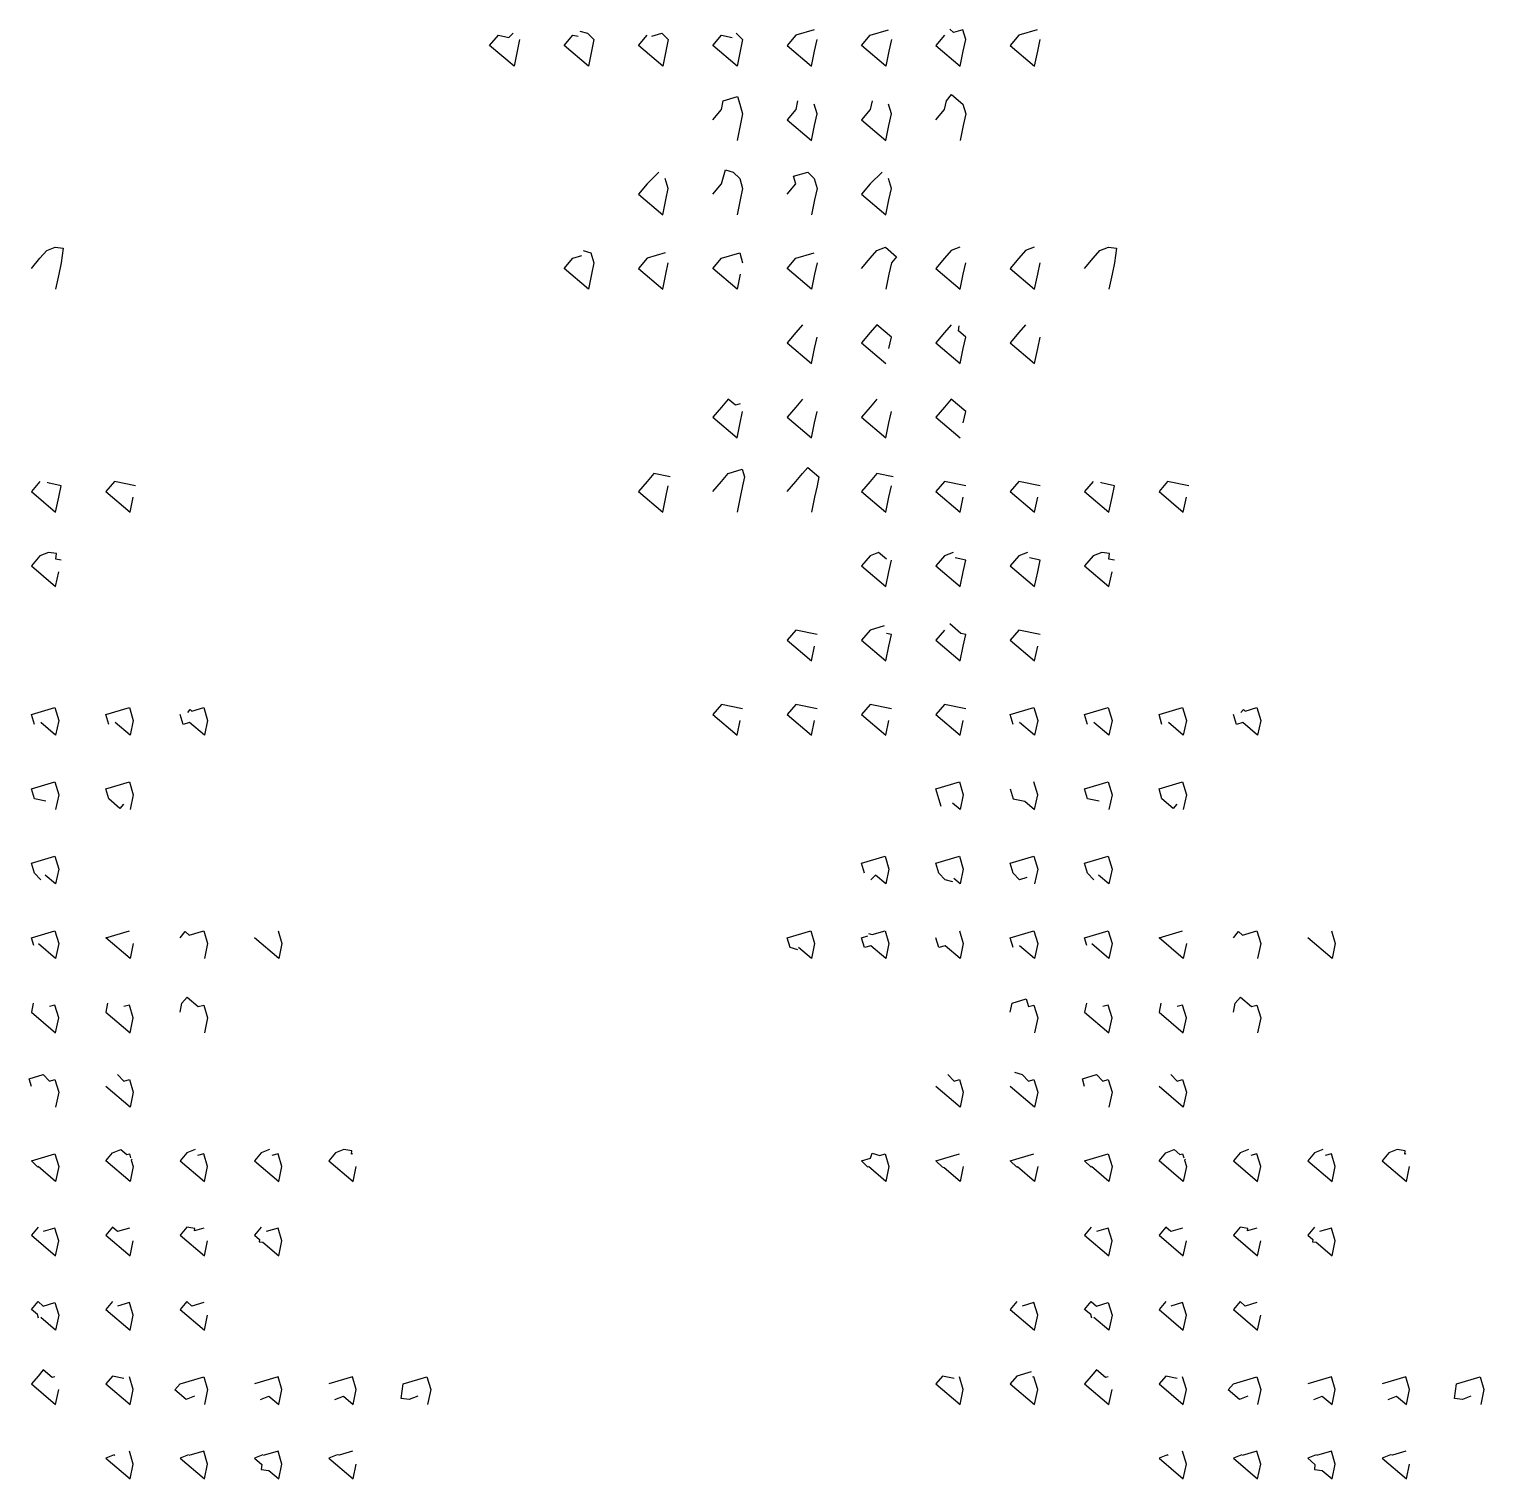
# Model space of a CAD drawing. Header units: inches. Extents: x -12292079.407 to -12292079.373, y 116895049.277 to 116895049.734.
# Drawn here: x -12292079.38782 to -12292079.37415, y 116895049.60704 to 116895049.62066 of the extents above; entities that cross this region are included whole.
import ezdxf

# ---------------------------------------------------------------- set-up
doc = ezdxf.new("R2010")
doc.units = ezdxf.units.IN
doc.header["$MEASUREMENT"] = 0

msp = doc.modelspace()

# ---------------------------------------------------------------- linework, layer by layer
for points in [[(-12292079.382647, 116895049.620645), (-12292079.382575, 116895049.620624), (-12292079.382515, 116895049.620564), (-12292079.382538, 116895049.620456), (-12292079.382567, 116895049.620316), (-12292079.382796, 116895049.62051), (-12292079.382714, 116895049.620606), (-12292079.382662, 116895049.620595)], [(-12292079.379219, 116895049.620606), (-12292079.379301, 116895049.62051), (-12292079.379072, 116895049.620316), (-12292079.379043, 116895049.620456), (-12292079.37902, 116895049.620564), (-12292079.379048, 116895049.620657), (-12292079.379134, 116895049.620631), (-12292079.379171, 116895049.620663)], [(-12292079.38197, 116895049.620596), (-12292079.381877, 116895049.620624), (-12292079.381816, 116895049.620564), (-12292079.381839, 116895049.620456), (-12292079.381868, 116895049.620316), (-12292079.382097, 116895049.62051), (-12292079.382015, 116895049.620606)], [(-12292079.381398, 116895049.619811), (-12292079.381316, 116895049.619907), (-12292079.381299, 116895049.61999), (-12292079.381166, 116895049.62003), (-12292079.381145, 116895049.619958), (-12292079.381117, 116895049.619865), (-12292079.38114, 116895049.619757), (-12292079.381169, 116895049.619617)], [(-12292079.379301, 116895049.619811), (-12292079.379219, 116895049.619907), (-12292079.379202, 116895049.61999), (-12292079.379153, 116895049.620048), (-12292079.379048, 116895049.619958), (-12292079.37902, 116895049.619865), (-12292079.379043, 116895049.619757), (-12292079.379072, 116895049.619617)], [(-12292079.381398, 116895049.619112), (-12292079.381316, 116895049.619208), (-12292079.381277, 116895049.619341), (-12292079.381205, 116895049.619319), (-12292079.381145, 116895049.619259), (-12292079.381117, 116895049.619166), (-12292079.38114, 116895049.619058), (-12292079.381169, 116895049.618918)], [(-12292079.380699, 116895049.619112), (-12292079.380617, 116895049.619208), (-12292079.380639, 116895049.61928), (-12292079.380506, 116895049.619319), (-12292079.380446, 116895049.619259), (-12292079.380418, 116895049.619166), (-12292079.380441, 116895049.619058), (-12292079.38047, 116895049.618918)], [(-12292079.387802, 116895049.618413), (-12292079.387721, 116895049.618509), (-12292079.387658, 116895049.618583), (-12292079.387578, 116895049.618614), (-12292079.387504, 116895049.618604), (-12292079.387521, 116895049.618467), (-12292079.387544, 116895049.618359), (-12292079.387574, 116895049.618219)], [(-12292079.38, 116895049.618413), (-12292079.379918, 116895049.618509), (-12292079.379856, 116895049.618583), (-12292079.379776, 116895049.618614), (-12292079.379671, 116895049.618524), (-12292079.379719, 116895049.618467), (-12292079.379742, 116895049.618359), (-12292079.379771, 116895049.618219)], [(-12292079.377903, 116895049.618413), (-12292079.377822, 116895049.618509), (-12292079.377759, 116895049.618583), (-12292079.377679, 116895049.618614), (-12292079.377605, 116895049.618604), (-12292079.377622, 116895049.618467), (-12292079.377645, 116895049.618359), (-12292079.377675, 116895049.618219)], [(-12292079.382615, 116895049.618581), (-12292079.382543, 116895049.61856), (-12292079.382515, 116895049.618467), (-12292079.382538, 116895049.618359), (-12292079.382567, 116895049.618219), (-12292079.382796, 116895049.618413), (-12292079.382714, 116895049.618509), (-12292079.382628, 116895049.618535)], [(-12292079.379157, 116895049.617884), (-12292079.379219, 116895049.61781), (-12292079.379301, 116895049.617714), (-12292079.379072, 116895049.61752), (-12292079.379043, 116895049.61766), (-12292079.37902, 116895049.617768), (-12292079.379088, 116895049.617826), (-12292079.379082, 116895049.617875)], [(-12292079.381139, 116895049.617141), (-12292079.381185, 116895049.617127), (-12292079.381253, 116895049.617185), (-12292079.381316, 116895049.617111), (-12292079.381398, 116895049.617015), (-12292079.381169, 116895049.616821), (-12292079.38114, 116895049.616961), (-12292079.381117, 116895049.617069)], [(-12292079.380699, 116895049.616316), (-12292079.380617, 116895049.616412), (-12292079.380554, 116895049.616486), (-12292079.380506, 116895049.616543), (-12292079.380401, 116895049.616454), (-12292079.380418, 116895049.61637), (-12292079.380441, 116895049.616262), (-12292079.38047, 116895049.616122)], [(-12292079.387721, 116895049.616412), (-12292079.387802, 116895049.616316), (-12292079.387574, 116895049.616122), (-12292079.387544, 116895049.616262), (-12292079.387521, 116895049.61637), (-12292079.387647, 116895049.616397), (-12292079.387646, 116895049.616403)], [(-12292079.386822, 116895049.61637), (-12292079.387022, 116895049.616412), (-12292079.387103, 116895049.616316), (-12292079.386875, 116895049.616122), (-12292079.386845, 116895049.616262)], [(-12292079.381398, 116895049.616316), (-12292079.381316, 116895049.616412), (-12292079.381253, 116895049.616486), (-12292079.381121, 116895049.616526), (-12292079.3811, 116895049.616454), (-12292079.381117, 116895049.61637), (-12292079.38114, 116895049.616262), (-12292079.381169, 116895049.616122)], [(-12292079.377822, 116895049.616412), (-12292079.377903, 116895049.616316), (-12292079.377675, 116895049.616122), (-12292079.377645, 116895049.616262), (-12292079.377622, 116895049.61637), (-12292079.377748, 116895049.616397), (-12292079.377747, 116895049.616403)], [(-12292079.387521, 116895049.615671), (-12292079.387573, 116895049.615682), (-12292079.387567, 116895049.615735), (-12292079.387641, 116895049.615744), (-12292079.387721, 116895049.615713), (-12292079.387802, 116895049.615617), (-12292079.387574, 116895049.615423), (-12292079.387544, 116895049.615563)], [(-12292079.379765, 116895049.615681), (-12292079.379839, 116895049.615744), (-12292079.379918, 116895049.615713), (-12292079.38, 116895049.615617), (-12292079.379771, 116895049.615423), (-12292079.379742, 116895049.615563), (-12292079.379719, 116895049.615671)], [(-12292079.377622, 116895049.615671), (-12292079.377674, 116895049.615682), (-12292079.377668, 116895049.615735), (-12292079.377742, 116895049.615744), (-12292079.377822, 116895049.615713), (-12292079.377903, 116895049.615617), (-12292079.377675, 116895049.615423), (-12292079.377645, 116895049.615563)], [(-12292079.379786, 116895049.615054), (-12292079.379918, 116895049.615014), (-12292079.38, 116895049.614919), (-12292079.379771, 116895049.614725), (-12292079.379742, 116895049.614864), (-12292079.379719, 116895049.614973), (-12292079.379765, 116895049.614982)], [(-12292079.379219, 116895049.615014), (-12292079.379301, 116895049.614919), (-12292079.379072, 116895049.614725), (-12292079.379043, 116895049.614864), (-12292079.37902, 116895049.614973), (-12292079.379066, 116895049.614982), (-12292079.379171, 116895049.615072)], [(-12292079.387774, 116895049.614127), (-12292079.387802, 116895049.61422), (-12292079.38758, 116895049.614286), (-12292079.387544, 116895049.614165), (-12292079.387574, 116895049.614026), (-12292079.387714, 116895049.614145)], [(-12292079.387075, 116895049.614127), (-12292079.387103, 116895049.61422), (-12292079.386881, 116895049.614286), (-12292079.386845, 116895049.614165), (-12292079.386875, 116895049.614026), (-12292079.387015, 116895049.614145)], [(-12292079.386332, 116895049.614241), (-12292079.38631, 116895049.614267), (-12292079.386293, 116895049.614253), (-12292079.386182, 116895049.614286), (-12292079.386146, 116895049.614165), (-12292079.386176, 116895049.614026), (-12292079.386316, 116895049.614145), (-12292079.386376, 116895049.614127), (-12292079.386404, 116895049.61422)], [(-12292079.376434, 116895049.614241), (-12292079.376411, 116895049.614267), (-12292079.376394, 116895049.614253), (-12292079.376283, 116895049.614286), (-12292079.376247, 116895049.614165), (-12292079.376277, 116895049.614026), (-12292079.376417, 116895049.614145), (-12292079.376477, 116895049.614127), (-12292079.376505, 116895049.61422)], [(-12292079.387666, 116895049.613405), (-12292079.387774, 116895049.613428), (-12292079.387802, 116895049.613521), (-12292079.38758, 116895049.613587), (-12292079.387544, 116895049.613467), (-12292079.387574, 116895049.613327)], [(-12292079.386936, 116895049.613378), (-12292079.38697, 116895049.613338), (-12292079.387075, 116895049.613428), (-12292079.387103, 116895049.613521), (-12292079.386881, 116895049.613587), (-12292079.386845, 116895049.613467), (-12292079.386875, 116895049.613327)], [(-12292079.379252, 116895049.613356), (-12292079.379273, 116895049.613428), (-12292079.379301, 116895049.613521), (-12292079.379079, 116895049.613587), (-12292079.379043, 116895049.613467), (-12292079.379072, 116895049.613327), (-12292079.379144, 116895049.613388)], [(-12292079.377037, 116895049.613378), (-12292079.377071, 116895049.613338), (-12292079.377176, 116895049.613428), (-12292079.377204, 116895049.613521), (-12292079.376982, 116895049.613587), (-12292079.376946, 116895049.613467), (-12292079.376976, 116895049.613327)], [(-12292079.387714, 116895049.612668), (-12292079.387774, 116895049.612729), (-12292079.387802, 116895049.612822), (-12292079.38758, 116895049.612888), (-12292079.387544, 116895049.612768), (-12292079.387574, 116895049.612628), (-12292079.387671, 116895049.612711)], [(-12292079.379141, 116895049.612647), (-12292079.379213, 116895049.612668), (-12292079.379273, 116895049.612729), (-12292079.379301, 116895049.612822), (-12292079.379079, 116895049.612888), (-12292079.379043, 116895049.612768), (-12292079.379072, 116895049.612628), (-12292079.379132, 116895049.612678)], [(-12292079.378446, 116895049.612689), (-12292079.378514, 116895049.612668), (-12292079.378574, 116895049.612729), (-12292079.378602, 116895049.612822), (-12292079.37838, 116895049.612888), (-12292079.378344, 116895049.612768), (-12292079.378373, 116895049.612628)], [(-12292079.38778, 116895049.612051), (-12292079.387802, 116895049.612123), (-12292079.38758, 116895049.612189), (-12292079.387544, 116895049.612069), (-12292079.387574, 116895049.611929), (-12292079.387734, 116895049.612065)], [(-12292079.386845, 116895049.612069), (-12292079.386875, 116895049.611929), (-12292079.387103, 116895049.612123), (-12292079.386881, 116895049.612189)], [(-12292079.386404, 116895049.612123), (-12292079.386355, 116895049.61218), (-12292079.386318, 116895049.612148), (-12292079.386182, 116895049.612189), (-12292079.386146, 116895049.612069), (-12292079.386176, 116895049.611929)], [(-12292079.385483, 116895049.612189), (-12292079.385447, 116895049.612069), (-12292079.385477, 116895049.611929), (-12292079.385705, 116895049.612123)], [(-12292079.380599, 116895049.612009), (-12292079.380671, 116895049.61203), (-12292079.380699, 116895049.612123), (-12292079.380477, 116895049.612189), (-12292079.380441, 116895049.612069), (-12292079.38047, 116895049.611929), (-12292079.380592, 116895049.612032)], [(-12292079.379933, 116895049.612162), (-12292079.3799, 116895049.612153), (-12292079.379778, 116895049.612189), (-12292079.379742, 116895049.612069), (-12292079.379771, 116895049.611929), (-12292079.379912, 116895049.612048), (-12292079.379972, 116895049.61203), (-12292079.38, 116895049.612123), (-12292079.379939, 116895049.612141)], [(-12292079.377882, 116895049.612051), (-12292079.377903, 116895049.612123), (-12292079.377681, 116895049.612189), (-12292079.377645, 116895049.612069), (-12292079.377675, 116895049.611929), (-12292079.377835, 116895049.612065)], [(-12292079.376505, 116895049.612123), (-12292079.376457, 116895049.61218), (-12292079.376419, 116895049.612148), (-12292079.376283, 116895049.612189), (-12292079.376247, 116895049.612069), (-12292079.376277, 116895049.611929)], [(-12292079.387784, 116895049.611507), (-12292079.387802, 116895049.611424), (-12292079.387574, 116895049.61123), (-12292079.387544, 116895049.61137), (-12292079.38758, 116895049.61149), (-12292079.387631, 116895049.611475)], [(-12292079.387085, 116895049.611507), (-12292079.387103, 116895049.611424), (-12292079.386875, 116895049.61123), (-12292079.386845, 116895049.61137), (-12292079.386881, 116895049.61149), (-12292079.386932, 116895049.611475)], [(-12292079.386404, 116895049.611424), (-12292079.386387, 116895049.611507), (-12292079.386338, 116895049.611565), (-12292079.386233, 116895049.611475), (-12292079.386182, 116895049.61149), (-12292079.386146, 116895049.61137), (-12292079.386176, 116895049.61123)], [(-12292079.378602, 116895049.611424), (-12292079.378584, 116895049.611507), (-12292079.378452, 116895049.611547), (-12292079.378431, 116895049.611475), (-12292079.37838, 116895049.61149), (-12292079.378344, 116895049.61137), (-12292079.378373, 116895049.61123)], [(-12292079.376505, 116895049.611424), (-12292079.376488, 116895049.611507), (-12292079.376439, 116895049.611565), (-12292079.376334, 116895049.611475), (-12292079.376283, 116895049.61149), (-12292079.376247, 116895049.61137), (-12292079.376277, 116895049.61123)], [(-12292079.387802, 116895049.610725), (-12292079.387823, 116895049.610797), (-12292079.387691, 116895049.610836), (-12292079.387631, 116895049.610776), (-12292079.38758, 116895049.610791), (-12292079.387544, 116895049.610671), (-12292079.387574, 116895049.610531)], [(-12292079.386992, 116895049.610836), (-12292079.386932, 116895049.610776), (-12292079.386881, 116895049.610791), (-12292079.386845, 116895049.610671), (-12292079.386875, 116895049.610531), (-12292079.387103, 116895049.610725)], [(-12292079.378563, 116895049.610858), (-12292079.378491, 116895049.610836), (-12292079.378431, 116895049.610776), (-12292079.37838, 116895049.610791), (-12292079.378344, 116895049.610671), (-12292079.378373, 116895049.610531), (-12292079.378602, 116895049.610725)], [(-12292079.377903, 116895049.610725), (-12292079.377924, 116895049.610797), (-12292079.377792, 116895049.610836), (-12292079.377732, 116895049.610776), (-12292079.377681, 116895049.610791), (-12292079.377645, 116895049.610671), (-12292079.377675, 116895049.610531)], [(-12292079.386855, 116895049.610041), (-12292079.386863, 116895049.610032), (-12292079.386845, 116895049.609972), (-12292079.386875, 116895049.609832), (-12292079.387103, 116895049.610026), (-12292079.38704, 116895049.6101), (-12292079.386961, 116895049.610131), (-12292079.386906, 116895049.610085), (-12292079.386881, 116895049.610092), (-12292079.38687, 116895049.610053)], [(-12292079.386262, 116895049.610131), (-12292079.386341, 116895049.6101), (-12292079.386404, 116895049.610026), (-12292079.386176, 116895049.609832), (-12292079.386146, 116895049.609972), (-12292079.386182, 116895049.610092), (-12292079.38624, 116895049.610075)], [(-12292079.385563, 116895049.610131), (-12292079.385642, 116895049.6101), (-12292079.385705, 116895049.610026), (-12292079.385477, 116895049.609832), (-12292079.385447, 116895049.609972), (-12292079.385483, 116895049.610092), (-12292079.385541, 116895049.610075)], [(-12292079.384784, 116895049.610092), (-12292079.384793, 116895049.610089), (-12292079.384789, 116895049.610121), (-12292079.384864, 116895049.610131), (-12292079.384943, 116895049.6101), (-12292079.385006, 116895049.610026), (-12292079.384778, 116895049.609832), (-12292079.384748, 116895049.609972)], [(-12292079.376956, 116895049.610041), (-12292079.376964, 116895049.610032), (-12292079.376946, 116895049.609972), (-12292079.376976, 116895049.609832), (-12292079.377204, 116895049.610026), (-12292079.377141, 116895049.6101), (-12292079.377062, 116895049.610131), (-12292079.377007, 116895049.610085), (-12292079.376982, 116895049.610092), (-12292079.376971, 116895049.610053)], [(-12292079.374885, 116895049.610092), (-12292079.374894, 116895049.610089), (-12292079.37489, 116895049.610121), (-12292079.374965, 116895049.610131), (-12292079.375044, 116895049.6101), (-12292079.375107, 116895049.610026), (-12292079.374879, 116895049.609832), (-12292079.374849, 116895049.609972)], [(-12292079.387741, 116895049.609966), (-12292079.387802, 116895049.610026), (-12292079.38758, 116895049.610092), (-12292079.387544, 116895049.609972), (-12292079.387574, 116895049.609832), (-12292079.387737, 116895049.609971)], [(-12292079.379939, 116895049.609966), (-12292079.38, 116895049.610026), (-12292079.379914, 116895049.610052), (-12292079.3799, 116895049.610098), (-12292079.379828, 116895049.610077), (-12292079.379778, 116895049.610092), (-12292079.379742, 116895049.609972), (-12292079.379771, 116895049.609832), (-12292079.379935, 116895049.609971)], [(-12292079.379043, 116895049.609972), (-12292079.379072, 116895049.609832), (-12292079.379224, 116895049.609961), (-12292079.37924, 116895049.609966), (-12292079.379301, 116895049.610026), (-12292079.379079, 116895049.610092)], [(-12292079.378344, 116895049.609972), (-12292079.378373, 116895049.609832), (-12292079.378534, 116895049.609968), (-12292079.378541, 116895049.609966), (-12292079.378602, 116895049.610026), (-12292079.37838, 116895049.610092)], [(-12292079.387739, 116895049.609401), (-12292079.387802, 116895049.609327), (-12292079.387574, 116895049.609133), (-12292079.387544, 116895049.609273), (-12292079.38758, 116895049.609393), (-12292079.387691, 116895049.60936)], [(-12292079.386881, 116895049.609393), (-12292079.386992, 116895049.60936), (-12292079.38704, 116895049.609401), (-12292079.387103, 116895049.609327), (-12292079.386875, 116895049.609133), (-12292079.386845, 116895049.609273)], [(-12292079.386182, 116895049.609393), (-12292079.38627, 116895049.609367), (-12292079.386267, 116895049.609391), (-12292079.386341, 116895049.609401), (-12292079.386404, 116895049.609327), (-12292079.386176, 116895049.609133), (-12292079.386146, 116895049.609273)], [(-12292079.385642, 116895049.609401), (-12292079.385705, 116895049.609327), (-12292079.385657, 116895049.609286), (-12292079.38566, 116895049.609264), (-12292079.385626, 116895049.60926), (-12292079.385477, 116895049.609133), (-12292079.385447, 116895049.609273), (-12292079.385483, 116895049.609393), (-12292079.385594, 116895049.60936)], [(-12292079.376283, 116895049.609393), (-12292079.376371, 116895049.609367), (-12292079.376368, 116895049.609391), (-12292079.376442, 116895049.609401), (-12292079.376505, 116895049.609327), (-12292079.376277, 116895049.609133), (-12292079.376247, 116895049.609273)], [(-12292079.375743, 116895049.609401), (-12292079.375806, 116895049.609327), (-12292079.375758, 116895049.609286), (-12292079.375761, 116895049.609264), (-12292079.375727, 116895049.60926), (-12292079.375578, 116895049.609133), (-12292079.375548, 116895049.609273), (-12292079.375584, 116895049.609393), (-12292079.375695, 116895049.60936)], [(-12292079.387735, 116895049.608547), (-12292079.387745, 116895049.60858), (-12292079.387802, 116895049.608628), (-12292079.387739, 116895049.608702), (-12292079.387691, 116895049.608661), (-12292079.38758, 116895049.608694), (-12292079.387544, 116895049.608574), (-12292079.387574, 116895049.608434), (-12292079.387714, 116895049.608553)], [(-12292079.38704, 116895049.608702), (-12292079.387103, 116895049.608628), (-12292079.386875, 116895049.608434), (-12292079.386845, 116895049.608574), (-12292079.386881, 116895049.608694), (-12292079.386992, 116895049.608661)], [(-12292079.386182, 116895049.608694), (-12292079.386293, 116895049.608661), (-12292079.386341, 116895049.608702), (-12292079.386404, 116895049.608628), (-12292079.386176, 116895049.608434), (-12292079.386146, 116895049.608574)], [(-12292079.377836, 116895049.608547), (-12292079.377846, 116895049.60858), (-12292079.377903, 116895049.608628), (-12292079.37784, 116895049.608702), (-12292079.377792, 116895049.608661), (-12292079.377681, 116895049.608694), (-12292079.377645, 116895049.608574), (-12292079.377675, 116895049.608434), (-12292079.377815, 116895049.608553)], [(-12292079.38758, 116895049.607995), (-12292079.387605, 116895049.607988), (-12292079.38769, 116895049.60806), (-12292079.387739, 116895049.608003), (-12292079.387802, 116895049.607929), (-12292079.387574, 116895049.607735), (-12292079.387544, 116895049.607875)], [(-12292079.377681, 116895049.607995), (-12292079.377706, 116895049.607988), (-12292079.377792, 116895049.60806), (-12292079.37784, 116895049.608003), (-12292079.377903, 116895049.607929), (-12292079.377675, 116895049.607735), (-12292079.377645, 116895049.607875)], [(-12292079.386932, 116895049.60798), (-12292079.38704, 116895049.608003), (-12292079.387103, 116895049.607929), (-12292079.386875, 116895049.607735), (-12292079.386845, 116895049.607875), (-12292079.386881, 116895049.607995)], [(-12292079.386268, 116895049.607813), (-12292079.386347, 116895049.607783), (-12292079.386453, 116895049.607872), (-12292079.386404, 116895049.607929), (-12292079.386182, 116895049.607995), (-12292079.386146, 116895049.607875), (-12292079.386176, 116895049.607735)], [(-12292079.385648, 116895049.607783), (-12292079.385569, 116895049.607813), (-12292079.385477, 116895049.607735), (-12292079.385447, 116895049.607875), (-12292079.385483, 116895049.607995), (-12292079.385705, 116895049.607929)], [(-12292079.384949, 116895049.607783), (-12292079.38487, 116895049.607813), (-12292079.384778, 116895049.607735), (-12292079.384748, 116895049.607875), (-12292079.384784, 116895049.607995), (-12292079.385006, 116895049.607929)], [(-12292079.384171, 116895049.607813), (-12292079.38425, 116895049.607783), (-12292079.384325, 116895049.607792), (-12292079.384307, 116895049.607929), (-12292079.384085, 116895049.607995), (-12292079.384049, 116895049.607875), (-12292079.384079, 116895049.607735)], [(-12292079.378407, 116895049.608043), (-12292079.378539, 116895049.608003), (-12292079.378602, 116895049.607929), (-12292079.378373, 116895049.607735), (-12292079.378344, 116895049.607875), (-12292079.37838, 116895049.607995), (-12292079.378392, 116895049.607992)], [(-12292079.376369, 116895049.607813), (-12292079.376448, 116895049.607783), (-12292079.376554, 116895049.607872), (-12292079.376505, 116895049.607929), (-12292079.376283, 116895049.607995), (-12292079.376247, 116895049.607875), (-12292079.376277, 116895049.607735)], [(-12292079.374272, 116895049.607813), (-12292079.374352, 116895049.607783), (-12292079.374426, 116895049.607792), (-12292079.374408, 116895049.607929), (-12292079.374186, 116895049.607995), (-12292079.37415, 116895049.607875), (-12292079.37418, 116895049.607735)], [(-12292079.387017, 116895049.607256), (-12292079.387023, 116895049.607261), (-12292079.387103, 116895049.60723), (-12292079.386875, 116895049.607036), (-12292079.386845, 116895049.607176), (-12292079.386881, 116895049.607296)], [(-12292079.386324, 116895049.607261), (-12292079.386404, 116895049.60723), (-12292079.386176, 116895049.607036), (-12292079.386146, 116895049.607176), (-12292079.386182, 116895049.607296), (-12292079.386322, 116895049.607255)], [(-12292079.385626, 116895049.607261), (-12292079.385705, 116895049.60723), (-12292079.385637, 116895049.607172), (-12292079.385643, 116895049.607124), (-12292079.385569, 116895049.607114), (-12292079.385477, 116895049.607036), (-12292079.385447, 116895049.607176), (-12292079.385483, 116895049.607296), (-12292079.385623, 116895049.607255)], [(-12292079.384784, 116895049.607296), (-12292079.38491, 116895049.607259), (-12292079.384927, 116895049.607261), (-12292079.385006, 116895049.60723), (-12292079.384778, 116895049.607036), (-12292079.384748, 116895049.607176)], [(-12292079.377118, 116895049.607256), (-12292079.377124, 116895049.607261), (-12292079.377204, 116895049.60723), (-12292079.376976, 116895049.607036), (-12292079.376946, 116895049.607176), (-12292079.376982, 116895049.607296)], [(-12292079.375727, 116895049.607261), (-12292079.375806, 116895049.60723), (-12292079.375738, 116895049.607172), (-12292079.375744, 116895049.607124), (-12292079.37567, 116895049.607114), (-12292079.375578, 116895049.607036), (-12292079.375548, 116895049.607176), (-12292079.375584, 116895049.607296), (-12292079.375724, 116895049.607255)], [(-12292079.374885, 116895049.607296), (-12292079.375011, 116895049.607259), (-12292079.375028, 116895049.607261), (-12292079.375107, 116895049.60723), (-12292079.374879, 116895049.607036), (-12292079.374849, 116895049.607176)]]:
    msp.add_lwpolyline(points, close=True)
at = {"color": 23}
for points in [[(-12292079.380446, 116895049.620657), (-12292079.380617, 116895049.620606), (-12292079.380699, 116895049.62051), (-12292079.38047, 116895049.620316), (-12292079.380441, 116895049.620456), (-12292079.380418, 116895049.620564)], [(-12292079.379719, 116895049.620564), (-12292079.379742, 116895049.620456), (-12292079.379771, 116895049.620316), (-12292079.38, 116895049.62051), (-12292079.379918, 116895049.620606), (-12292079.379747, 116895049.620657)], [(-12292079.378349, 116895049.620657), (-12292079.378521, 116895049.620606), (-12292079.378602, 116895049.62051), (-12292079.378373, 116895049.620316), (-12292079.378344, 116895049.620456), (-12292079.378321, 116895049.620564)], [(-12292079.381844, 116895049.61856), (-12292079.382015, 116895049.618509), (-12292079.382097, 116895049.618413), (-12292079.381868, 116895049.618219), (-12292079.381839, 116895049.618359), (-12292079.381816, 116895049.618467)], [(-12292079.38114, 116895049.618359), (-12292079.381169, 116895049.618219), (-12292079.381398, 116895049.618413), (-12292079.381316, 116895049.618509), (-12292079.381145, 116895049.61856), (-12292079.381117, 116895049.618467)], [(-12292079.380418, 116895049.618467), (-12292079.380441, 116895049.618359), (-12292079.38047, 116895049.618219), (-12292079.380699, 116895049.618413), (-12292079.380617, 116895049.618509), (-12292079.380446, 116895049.61856)]]:
    msp.add_lwpolyline(points, close=True, dxfattribs=at)
at = {"color": 167}
for points in [[(-12292079.383214, 116895049.620564), (-12292079.383237, 116895049.620456), (-12292079.383266, 116895049.620316), (-12292079.383495, 116895049.62051), (-12292079.383413, 116895049.620606), (-12292079.383314, 116895049.620585), (-12292079.383274, 116895049.620624)], [(-12292079.381178, 116895049.620624), (-12292079.381117, 116895049.620564), (-12292079.38114, 116895049.620456), (-12292079.381169, 116895049.620316), (-12292079.381398, 116895049.62051), (-12292079.381316, 116895049.620606), (-12292079.381217, 116895049.620585)]]:
    msp.add_lwpolyline(points, close=True, dxfattribs=at)
at = {"color": 166}
for points in [[(-12292079.3806, 116895049.61999), (-12292079.380617, 116895049.619907), (-12292079.380699, 116895049.619811), (-12292079.38047, 116895049.619617), (-12292079.380441, 116895049.619757), (-12292079.380418, 116895049.619865), (-12292079.380446, 116895049.619958)], [(-12292079.379901, 116895049.61999), (-12292079.379918, 116895049.619907), (-12292079.38, 116895049.619811), (-12292079.379771, 116895049.619617), (-12292079.379742, 116895049.619757), (-12292079.379719, 116895049.619865), (-12292079.379747, 116895049.619958)]]:
    msp.add_lwpolyline(points, close=True, dxfattribs=at)
at = {"color": 165}
for points in [[(-12292079.381904, 116895049.619319), (-12292079.382015, 116895049.619208), (-12292079.382097, 116895049.619112), (-12292079.381868, 116895049.618918), (-12292079.381839, 116895049.619058), (-12292079.381816, 116895049.619166), (-12292079.381844, 116895049.619259)], [(-12292079.379807, 116895049.619319), (-12292079.379918, 116895049.619208), (-12292079.38, 116895049.619112), (-12292079.379771, 116895049.618918), (-12292079.379742, 116895049.619058), (-12292079.379719, 116895049.619166), (-12292079.379747, 116895049.619259)]]:
    msp.add_lwpolyline(points, close=True, dxfattribs=at)
at = {"color": 164}
for points in [[(-12292079.379077, 116895049.618614), (-12292079.379157, 116895049.618583), (-12292079.379219, 116895049.618509), (-12292079.379301, 116895049.618413), (-12292079.379072, 116895049.618219), (-12292079.379043, 116895049.618359), (-12292079.37902, 116895049.618467)], [(-12292079.378378, 116895049.618614), (-12292079.378458, 116895049.618583), (-12292079.378521, 116895049.618509), (-12292079.378602, 116895049.618413), (-12292079.378373, 116895049.618219), (-12292079.378344, 116895049.618359), (-12292079.378321, 116895049.618467)]]:
    msp.add_lwpolyline(points, close=True, dxfattribs=at)
at = {"color": 24}
for points in [[(-12292079.380554, 116895049.617884), (-12292079.380617, 116895049.61781), (-12292079.380699, 116895049.617714), (-12292079.38047, 116895049.61752), (-12292079.380441, 116895049.61766), (-12292079.380418, 116895049.617768)], [(-12292079.379742, 116895049.61766), (-12292079.379719, 116895049.617768), (-12292079.379856, 116895049.617884), (-12292079.379918, 116895049.61781), (-12292079.38, 116895049.617714), (-12292079.379771, 116895049.61752)], [(-12292079.378458, 116895049.617884), (-12292079.378521, 116895049.61781), (-12292079.378602, 116895049.617714), (-12292079.378373, 116895049.61752), (-12292079.378344, 116895049.61766), (-12292079.378321, 116895049.617768)], [(-12292079.380554, 116895049.617185), (-12292079.380617, 116895049.617111), (-12292079.380699, 116895049.617015), (-12292079.38047, 116895049.616821), (-12292079.380441, 116895049.616961), (-12292079.380418, 116895049.617069)], [(-12292079.379856, 116895049.617185), (-12292079.379918, 116895049.617111), (-12292079.38, 116895049.617015), (-12292079.379771, 116895049.616821), (-12292079.379742, 116895049.616961), (-12292079.379719, 116895049.617069)], [(-12292079.379043, 116895049.616961), (-12292079.37902, 116895049.617069), (-12292079.379157, 116895049.617185), (-12292079.379219, 116895049.617111), (-12292079.379301, 116895049.617015), (-12292079.379072, 116895049.616821)]]:
    msp.add_lwpolyline(points, close=True, dxfattribs=at)
at = {"color": 163}
for points in [[(-12292079.381799, 116895049.616454), (-12292079.381952, 116895049.616486), (-12292079.382015, 116895049.616412), (-12292079.382097, 116895049.616316), (-12292079.381868, 116895049.616122), (-12292079.381839, 116895049.616262), (-12292079.381816, 116895049.61637)], [(-12292079.379702, 116895049.616454), (-12292079.379856, 116895049.616486), (-12292079.379918, 116895049.616412), (-12292079.38, 116895049.616316), (-12292079.379771, 116895049.616122), (-12292079.379742, 116895049.616262), (-12292079.379719, 116895049.61637)]]:
    msp.add_lwpolyline(points, close=True, dxfattribs=at)
at = {"color": 15}
for points in [[(-12292079.37902, 116895049.61637), (-12292079.379219, 116895049.616412), (-12292079.379301, 116895049.616316), (-12292079.379072, 116895049.616122), (-12292079.379043, 116895049.616262)], [(-12292079.378321, 116895049.61637), (-12292079.378521, 116895049.616412), (-12292079.378602, 116895049.616316), (-12292079.378373, 116895049.616122), (-12292079.378344, 116895049.616262)], [(-12292079.376923, 116895049.61637), (-12292079.377123, 116895049.616412), (-12292079.377204, 116895049.616316), (-12292079.376976, 116895049.616122), (-12292079.376946, 116895049.616262)], [(-12292079.380418, 116895049.614973), (-12292079.380617, 116895049.615014), (-12292079.380699, 116895049.614919), (-12292079.38047, 116895049.614725), (-12292079.380441, 116895049.614864)], [(-12292079.378321, 116895049.614973), (-12292079.378521, 116895049.615014), (-12292079.378602, 116895049.614919), (-12292079.378373, 116895049.614725), (-12292079.378344, 116895049.614864)], [(-12292079.381117, 116895049.614274), (-12292079.381316, 116895049.614315), (-12292079.381398, 116895049.61422), (-12292079.381169, 116895049.614026), (-12292079.38114, 116895049.614165)], [(-12292079.380418, 116895049.614274), (-12292079.380617, 116895049.614315), (-12292079.380699, 116895049.61422), (-12292079.38047, 116895049.614026), (-12292079.380441, 116895049.614165)], [(-12292079.379719, 116895049.614274), (-12292079.379918, 116895049.614315), (-12292079.38, 116895049.61422), (-12292079.379771, 116895049.614026), (-12292079.379742, 116895049.614165)], [(-12292079.37902, 116895049.614274), (-12292079.379219, 116895049.614315), (-12292079.379301, 116895049.61422), (-12292079.379072, 116895049.614026), (-12292079.379043, 116895049.614165)]]:
    msp.add_lwpolyline(points, close=True, dxfattribs=at)
at = {"color": 162}
for points in [[(-12292079.37914, 116895049.615744), (-12292079.379219, 116895049.615713), (-12292079.379301, 116895049.615617), (-12292079.379072, 116895049.615423), (-12292079.379043, 116895049.615563), (-12292079.37902, 116895049.615671), (-12292079.37912, 116895049.615692)], [(-12292079.378441, 116895049.615744), (-12292079.378521, 116895049.615713), (-12292079.378602, 116895049.615617), (-12292079.378373, 116895049.615423), (-12292079.378344, 116895049.615563), (-12292079.378321, 116895049.615671), (-12292079.378421, 116895049.615692)]]:
    msp.add_lwpolyline(points, close=True, dxfattribs=at)
at = {"color": 25}
for points in [[(-12292079.378574, 116895049.614127), (-12292079.378602, 116895049.61422), (-12292079.37838, 116895049.614286), (-12292079.378344, 116895049.614165), (-12292079.378373, 116895049.614026), (-12292079.378514, 116895049.614145)], [(-12292079.377875, 116895049.614127), (-12292079.377903, 116895049.61422), (-12292079.377681, 116895049.614286), (-12292079.377645, 116895049.614165), (-12292079.377675, 116895049.614026), (-12292079.377815, 116895049.614145)], [(-12292079.377176, 116895049.614127), (-12292079.377204, 116895049.61422), (-12292079.376982, 116895049.614286), (-12292079.376946, 116895049.614165), (-12292079.376976, 116895049.614026), (-12292079.377116, 116895049.614145)], [(-12292079.379079, 116895049.612189), (-12292079.379043, 116895049.612069), (-12292079.379072, 116895049.611929), (-12292079.379213, 116895049.612048), (-12292079.379273, 116895049.61203), (-12292079.379301, 116895049.612123)], [(-12292079.378574, 116895049.61203), (-12292079.378602, 116895049.612123), (-12292079.37838, 116895049.612189), (-12292079.378344, 116895049.612069), (-12292079.378373, 116895049.611929), (-12292079.378514, 116895049.612048)]]:
    msp.add_lwpolyline(points, close=True, dxfattribs=at)
at = {"color": 161}
for points in [[(-12292079.378602, 116895049.613521), (-12292079.378574, 116895049.613428), (-12292079.378466, 116895049.613405), (-12292079.378373, 116895049.613327), (-12292079.378344, 116895049.613467), (-12292079.37838, 116895049.613587)], [(-12292079.377767, 116895049.613405), (-12292079.377875, 116895049.613428), (-12292079.377903, 116895049.613521), (-12292079.377681, 116895049.613587), (-12292079.377645, 116895049.613467), (-12292079.377675, 116895049.613327)]]:
    msp.add_lwpolyline(points, close=True, dxfattribs=at)
at = {"color": 160}
for points in [[(-12292079.379972, 116895049.612729), (-12292079.38, 116895049.612822), (-12292079.379778, 116895049.612888), (-12292079.379742, 116895049.612768), (-12292079.379771, 116895049.612628), (-12292079.379869, 116895049.612711), (-12292079.379912, 116895049.612668)], [(-12292079.377815, 116895049.612668), (-12292079.377875, 116895049.612729), (-12292079.377903, 116895049.612822), (-12292079.377681, 116895049.612888), (-12292079.377645, 116895049.612768), (-12292079.377675, 116895049.612628), (-12292079.377773, 116895049.612711)]]:
    msp.add_lwpolyline(points, close=True, dxfattribs=at)
at = {"color": 4}
for points in [[(-12292079.376946, 116895049.612069), (-12292079.376976, 116895049.611929), (-12292079.377204, 116895049.612123), (-12292079.376982, 116895049.612189)], [(-12292079.375584, 116895049.612189), (-12292079.375548, 116895049.612069), (-12292079.375578, 116895049.611929), (-12292079.375806, 116895049.612123)]]:
    msp.add_lwpolyline(points, close=True, dxfattribs=at)
at = {"color": 159}
for points in [[(-12292079.377885, 116895049.611507), (-12292079.377903, 116895049.611424), (-12292079.377675, 116895049.61123), (-12292079.377645, 116895049.61137), (-12292079.377681, 116895049.61149), (-12292079.377732, 116895049.611475)], [(-12292079.377186, 116895049.611507), (-12292079.377204, 116895049.611424), (-12292079.376976, 116895049.61123), (-12292079.376946, 116895049.61137), (-12292079.376982, 116895049.61149), (-12292079.377033, 116895049.611475)]]:
    msp.add_lwpolyline(points, close=True, dxfattribs=at)
at = {"color": 158}
for points in [[(-12292079.37919, 116895049.610836), (-12292079.379129, 116895049.610776), (-12292079.379079, 116895049.610791), (-12292079.379043, 116895049.610671), (-12292079.379072, 116895049.610531), (-12292079.379301, 116895049.610725)], [(-12292079.377093, 116895049.610836), (-12292079.377033, 116895049.610776), (-12292079.376982, 116895049.610791), (-12292079.376946, 116895049.610671), (-12292079.376976, 116895049.610531), (-12292079.377204, 116895049.610725)]]:
    msp.add_lwpolyline(points, close=True, dxfattribs=at)
at = {"color": 156}
for points in [[(-12292079.376363, 116895049.610131), (-12292079.376442, 116895049.6101), (-12292079.376505, 116895049.610026), (-12292079.376277, 116895049.609832), (-12292079.376247, 116895049.609972), (-12292079.376283, 116895049.610092), (-12292079.376341, 116895049.610075)], [(-12292079.375664, 116895049.610131), (-12292079.375743, 116895049.6101), (-12292079.375806, 116895049.610026), (-12292079.375578, 116895049.609832), (-12292079.375548, 116895049.609972), (-12292079.375584, 116895049.610092), (-12292079.375642, 116895049.610075)]]:
    msp.add_lwpolyline(points, close=True, dxfattribs=at)
at = {"color": 157}
msp.add_lwpolyline([(-12292079.377843, 116895049.609966), (-12292079.377903, 116895049.610026), (-12292079.377681, 116895049.610092), (-12292079.377645, 116895049.609972), (-12292079.377675, 116895049.609832), (-12292079.377838, 116895049.609971)], close=True, dxfattribs=at)
at = {"color": 26}
for points in [[(-12292079.37784, 116895049.609401), (-12292079.377903, 116895049.609327), (-12292079.377675, 116895049.609133), (-12292079.377645, 116895049.609273), (-12292079.377681, 116895049.609393), (-12292079.377792, 116895049.60936)], [(-12292079.376982, 116895049.609393), (-12292079.377093, 116895049.60936), (-12292079.377141, 116895049.609401), (-12292079.377204, 116895049.609327), (-12292079.376976, 116895049.609133), (-12292079.376946, 116895049.609273)], [(-12292079.378539, 116895049.608702), (-12292079.378602, 116895049.608628), (-12292079.378373, 116895049.608434), (-12292079.378344, 116895049.608574), (-12292079.37838, 116895049.608694), (-12292079.378491, 116895049.608661)], [(-12292079.377141, 116895049.608702), (-12292079.377204, 116895049.608628), (-12292079.376976, 116895049.608434), (-12292079.376946, 116895049.608574), (-12292079.376982, 116895049.608694), (-12292079.377093, 116895049.608661)], [(-12292079.376283, 116895049.608694), (-12292079.376394, 116895049.608661), (-12292079.376442, 116895049.608702), (-12292079.376505, 116895049.608628), (-12292079.376277, 116895049.608434), (-12292079.376247, 116895049.608574)]]:
    msp.add_lwpolyline(points, close=True, dxfattribs=at)
at = {"color": 155}
for points in [[(-12292079.379129, 116895049.60798), (-12292079.379238, 116895049.608003), (-12292079.379301, 116895049.607929), (-12292079.379072, 116895049.607735), (-12292079.379043, 116895049.607875), (-12292079.379079, 116895049.607995)], [(-12292079.377033, 116895049.60798), (-12292079.377141, 116895049.608003), (-12292079.377204, 116895049.607929), (-12292079.376976, 116895049.607735), (-12292079.376946, 116895049.607875), (-12292079.376982, 116895049.607995)]]:
    msp.add_lwpolyline(points, close=True, dxfattribs=at)
at = {"color": 154}
for points in [[(-12292079.375749, 116895049.607783), (-12292079.37567, 116895049.607813), (-12292079.375578, 116895049.607735), (-12292079.375548, 116895049.607875), (-12292079.375584, 116895049.607995), (-12292079.375806, 116895049.607929)], [(-12292079.37505, 116895049.607783), (-12292079.374971, 116895049.607813), (-12292079.374879, 116895049.607735), (-12292079.374849, 116895049.607875), (-12292079.374885, 116895049.607995), (-12292079.375107, 116895049.607929)]]:
    msp.add_lwpolyline(points, close=True, dxfattribs=at)
at = {"color": 153}
msp.add_lwpolyline([(-12292079.376426, 116895049.607261), (-12292079.376505, 116895049.60723), (-12292079.376277, 116895049.607036), (-12292079.376247, 116895049.607176), (-12292079.376283, 116895049.607296), (-12292079.376423, 116895049.607255)], close=True, dxfattribs=at)

doc.saveas('drawing.dxf')
